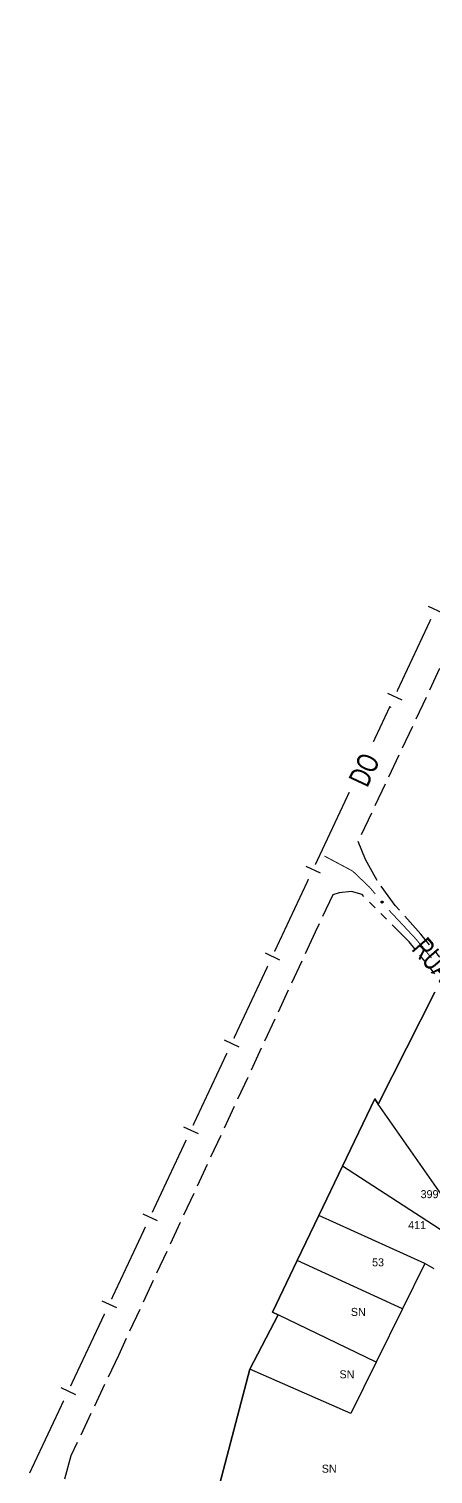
# Model space of a CAD drawing. Extents: x 204614 to 205597, y 4873311 to 4874446.
# Drawn here: x 204807.6 to 204883.3, y 4874033.4 to 4874304.4 of the extents above; entities that cross this region are included whole.
import ezdxf
from ezdxf.enums import TextEntityAlignment as Align

# ---------------------------------------------------------------- set-up
doc = ezdxf.new("R2010")
doc.units = 0
doc.header["$LTSCALE"] = 1.5
doc.header["$MEASUREMENT"] = 0
doc.linetypes.add('TRACO_11', pattern=[8, 3, -1, 3, -1])
doc.linetypes.add('TRACO_25', pattern=[8, 3, -1, 1, -1, 1, -1])
for name, color, linetype in [('CD_MALHA_LOTES', 7, 'CONTINUOUS'), ('LM-LIM-SETORES-BAIRROS', 250, 'CONTINUOUS'), ('RU-QUADRA', 210, 'CONTINUOUS'), ('SV-EIXO-RUA-N-PAV', 6, 'CONTINUOUS'), ('SV-RUA-NAO-PAV', 7, 'CONTINUOUS'), ('SV-RUA-PAVIM', 7, 'CONTINUOUS'), ('SV-TXT-RUA-N-PAV', 7, 'CONTINUOUS'), ('SV-TXT-RUA-PAV', 7, 'CONTINUOUS'), ('Th_NmrPort', 1, 'CONTINUOUS')]:
    doc.layers.add(name, color=color, linetype=linetype)
doc.styles.add('ARIAL', font='ARIAL.SHX')

msp = doc.modelspace()

# ---------------------------------------------------------------- linework, layer by layer
at = {"layer": 'CD_MALHA_LOTES', "linetype": 'Continuous', "flags": 128}
for points in [[(204873.012204, 4874102.808242), (204883.611389, 4874123.821125)], [(204866.338524, 4874091.196894), (204872.376253, 4874103.815164)], [(204872.376253, 4874103.815164), (204873.012204, 4874102.808242)], [(204889.626028, 4874079.042754), (204873.012204, 4874102.808242)], [(204861.913507, 4874081.949037), (204866.338524, 4874091.196894)], [(204888.012936, 4874077.127207), (204866.338524, 4874091.196894)], [(204857.8523, 4874073.461509), (204861.913507, 4874081.949037)], [(204881.736998, 4874072.943248), (204861.913507, 4874081.949037)], [(204853.218227, 4874063.776745), (204857.8523, 4874073.461509)], [(204877.548119, 4874064.428151), (204857.8523, 4874073.461509)], [(204881.736998, 4874072.943248), (204877.548119, 4874064.428151)], [(204883.487475, 4874071.90379), (204881.736998, 4874072.943248)], [(204848.978553, 4874053.098066), (204854.278146, 4874063.299781)], [(204854.278146, 4874063.299781), (204853.218227, 4874063.776745)], [(204872.632406, 4874054.435553), (204854.278146, 4874063.299781)], [(204877.548119, 4874064.428151), (204872.632406, 4874054.435553)], [(204872.632406, 4874054.435553), (204867.89969, 4874044.814949)], [(204841.029165, 4874022.837394), (204848.978553, 4874053.098066)], [(204867.89969, 4874044.814949), (204848.978553, 4874053.098066)]]:
    msp.add_lwpolyline(points, dxfattribs=at)
at = {"layer": 'LM-LIM-SETORES-BAIRROS'}
for points in [[(204882.357428, 4874196.176658), (204885.074667, 4874194.905197)], [(204874.728661, 4874179.873226), (204877.4459, 4874178.601765)], [(204859.465405, 4874147.451506), (204862.18234, 4874146.179396)], [(204851.832744, 4874131.149896), (204854.549679, 4874129.877786)], [(204844.200083, 4874114.848286), (204846.917018, 4874113.576176)], [(204836.567422, 4874098.546676), (204839.284357, 4874097.274566)], [(204828.934761, 4874082.245066), (204831.651696, 4874080.972956)], [(204821.290567, 4874065.951341), (204824.0056, 4874064.675175)], [(204813.633576, 4874049.661145), (204816.348608, 4874048.384979)]]:
    msp.add_lwpolyline(points, dxfattribs=at)
at = {"layer": 'LM-LIM-SETORES-BAIRROS', "const_width": 0.25}
for points in [[(204882.868407, 4874193.729435), (204876.511101, 4874180.143241)], [(204875.23964, 4874177.426003), (204872.272897, 4874171.085779)], [(204872.272897, 4874171.085779), (204872.107982, 4874170.73334)], [(204867.60846, 4874161.305771), (204861.247909, 4874147.721096)], [(204859.975799, 4874145.004161), (204853.615248, 4874131.419486)], [(204852.343138, 4874128.702551), (204845.982587, 4874115.117876)], [(204844.710477, 4874112.400941), (204838.349926, 4874098.816266)], [(204837.077816, 4874096.099331), (204830.717266, 4874082.514656)], [(204829.445155, 4874079.797721), (204826.900935, 4874074.363851)], [(204826.577107, 4874073.672229), (204823.073472, 4874066.218269)], [(204826.900935, 4874074.363851), (204826.577107, 4874073.672229)], [(204821.797306, 4874063.503236), (204815.416481, 4874049.928073)], [(204814.140315, 4874047.21304), (204807.759489, 4874033.637877)]]:
    msp.add_lwpolyline(points, dxfattribs=at)
at = {"layer": 'RU-QUADRA', "linetype": 'Continuous', "flags": 128}
msp.add_lwpolyline([(204883.611389, 4874123.821125), (204873.012204, 4874102.808242), (204872.376253, 4874103.815164), (204866.338524, 4874091.196894), (204861.913507, 4874081.949037), (204857.8523, 4874073.461509), (204853.218227, 4874063.776745), (204854.278146, 4874063.299781), (204848.978553, 4874053.098066), (204841.029165, 4874022.837394), (204839.869276, 4874009.831084), (204838.785245, 4873997.675396), (204837.765186, 4873986.237042), (204836.683499, 4873974.107643), (204885.603364, 4873972.49955)], dxfattribs=at)
at = {"layer": 'SV-EIXO-RUA-N-PAV', "const_width": 0.18}
for points in [[(204875.189223, 4874177.318259), (204875.434643, 4874177.159799)], [(204862.956707, 4874149.318703), (204867.369657, 4874146.967986)], [(204867.369657, 4874146.967986), (204868.234824, 4874146.507123)], [(204868.234824, 4874146.507123), (204871.139657, 4874143.728587)], [(204871.139657, 4874143.728587), (204871.388097, 4874143.490949)], [(204871.388097, 4874143.490949), (204872.45791, 4874142.226624)], [(204875.041679, 4874139.173079), (204875.158315, 4874139.035237)], [(204875.158315, 4874139.035237), (204879.813675, 4874134.052035)], [(204879.813675, 4874134.052035), (204880.025323, 4874133.825482)], [(204880.025323, 4874133.825482), (204882.991827, 4874130.192903)]]:
    msp.add_lwpolyline(points, dxfattribs=at)
at = {"layer": 'SV-EIXO-RUA-N-PAV'}
msp.add_lwpolyline([(204873.74102, 4874140.880641), (204873.789812, 4874140.87727), (204873.831057, 4874140.864396), (204873.862367, 4874140.843757), (204873.885279, 4874140.818305), (204873.905787, 4874140.789625), (204873.920083, 4874140.756149), (204873.92772, 4874140.71548), (204873.924683, 4874140.666511), (204873.908717, 4874140.625126), (204873.890125, 4874140.593347), (204873.864961, 4874140.567928), (204873.836766, 4874140.548472), (204873.801502, 4874140.534772), (204873.760212, 4874140.527435), (204873.711045, 4874140.531681), (204873.670696, 4874140.54458), (204873.640936, 4874140.565338), (204873.615541, 4874140.590799), (204873.594956, 4874140.620329), (204873.581111, 4874140.653271), (204873.573799, 4874140.694857), (204873.578633, 4874140.743328), (204873.591038, 4874140.783719), (204873.611373, 4874140.813763), (204873.637002, 4874140.8382), (204873.665517, 4874140.859118), (204873.69857, 4874140.87489), (204873.74102, 4874140.880641)], close=True, dxfattribs=at)
for points in [[(204873.573799, 4874140.694857), (204873.760212, 4874140.527435)], [(204873.578633, 4874140.743328), (204873.801502, 4874140.534772)], [(204873.579864, 4874140.71715), (204873.7785, 4874140.533097)], [(204873.581111, 4874140.653271), (204873.711045, 4874140.531681)], [(204873.582828, 4874140.671397), (204873.730263, 4874140.53518)], [(204873.585473, 4874140.76122), (204873.815278, 4874140.544555)], [(204873.591038, 4874140.783719), (204873.836766, 4874140.548472)], [(204873.591322, 4874140.633897), (204873.686353, 4874140.542712)], [(204873.60286, 4874140.795594), (204873.848531, 4874140.56018)], [(204873.611373, 4874140.813763), (204873.864961, 4874140.567928)], [(204873.625536, 4874140.823719), (204873.874412, 4874140.580292)], [(204873.637002, 4874140.8382), (204873.890125, 4874140.593347)], [(204873.654543, 4874140.846475), (204873.897569, 4874140.614186)], [(204873.665517, 4874140.859118), (204873.908717, 4874140.625126)], [(204873.684991, 4874140.863302), (204873.914076, 4874140.649602)], [(204873.69857, 4874140.87489), (204873.924683, 4874140.666511)], [(204873.718965, 4874140.875962), (204873.922489, 4874140.69247)], [(204873.74102, 4874140.880641), (204873.92772, 4874140.71548)], [(204873.767522, 4874140.877725), (204873.918803, 4874140.741188)], [(204873.789812, 4874140.87727), (204873.920083, 4874140.756149)], [(204873.813355, 4874140.870033), (204873.906463, 4874140.779008)], [(204873.831057, 4874140.864396), (204873.905787, 4874140.789625)], [(204873.594956, 4874140.620329), (204873.670696, 4874140.54458)]]:
    msp.add_lwpolyline(points, dxfattribs=at)
at = {"layer": 'SV-RUA-NAO-PAV', "linetype": 'TRACO_25'}
for points in [[(204937.959254, 4874298.453241, 10.345905), (204940.35478, 4874301.182806, 10.296433), (204943.709377, 4874303.63294, 10.296433), (204948.066089, 4874304.407846, 10.271697), (204953.575735, 4874301.632308, 10.098543), (204961.365452, 4874294.206159, 10.148016), (204969.156852, 4874281.329402, 9.875917), (204989.626726, 4874241.699139, 9.133831), (205013.532771, 4874183.61668, 9.257512), (205038.255208, 4874123.468562, 9.282248), (205037.877487, 4874121.086848, 9.282248), (204917.311926, 4874087.237211, 10.469586), (204915.588401, 4874089.94248, 10.469586), (204913.629047, 4874093.577598, 10.469586), (204904.87247, 4874105.901712, 10.469586), (204897.946873, 4874114.202605, 10.618004), (204880.985015, 4874134.682349, 10.618004), (204876.202099, 4874140.042519, 11.137465), (204872.795214, 4874144.743183, 11.137465), (204870.634054, 4874148.700705, 11.137465), (204869.253311, 4874152.077195, 11.137465)], [(204902.367467, 4874103.838768, 10.543796), (204878.808353, 4874133.241653, 11.137465), (204869.991558, 4874142.093004, 11.013783), (204868.044728, 4874142.696171, 11.013783), (204865.699739, 4874142.442659, 11.013783), (204864.527107, 4874142.043111, 11.137465)], [(204815.479826, 4874036.851446, 11.681661), (204811.96048, 4874023.657219, 11.533243), (204811.888101, 4874014.781233, 11.112728), (204813.091894, 4874008.705507, 11.112728), (204823.944807, 4873974.326228, 11.1622), (204827.250898, 4873971.675796, 11.186936), (204831.558009, 4873970.900531, 11.186936), (204878.48286, 4873970.948592, 10.420115), (204931.493037, 4873968.996177, 10.469586)]]:
    msp.add_polyline3d(points, dxfattribs=at)
at = {"layer": 'SV-RUA-PAVIM', "linetype": 'TRACO_11'}
for points in [[(204937.959254, 4874298.453241, 10.44485), (204924.288689, 4874270.230025, 10.321169), (204887.079077, 4874189.922623, 11.186936), (204869.253311, 4874152.077195, 11.186936)], [(204864.527107, 4874142.043111, 11.186936), (204861.229752, 4874135.042582, 11.137465), (204824.370415, 4874055.660269, 11.36009), (204815.479826, 4874036.851446, 11.36009)]]:
    msp.add_polyline3d(points, dxfattribs=at)

# ---------------------------------------------------------------- texts
at = {"layer": 'SV-TXT-RUA-N-PAV', "style": 'ARIAL', "width": 0.7}
msp.add_text('RUA', height=4, rotation=311, dxfattribs=at).set_placement((204879.121196, 4874131.781337))
at = {"layer": 'SV-TXT-RUA-PAV', "style": 'ARIAL', "width": 0.7}
msp.add_text('DO', height=4, rotation=65, dxfattribs=at).set_placement((204870.976059, 4874162.014331))
at = {"layer": 'Th_NmrPort', "color": 1}
for s, p in [('399', (204880.954895, 4874085.927088)), ('411', (204878.626423, 4874080.131609)), ('53', (204871.870156, 4874073.147118)), ('SN', (204867.897078, 4874063.852602)), ('SN', (204865.773886, 4874052.153234)), ('SN', (204862.45037, 4874034.458173))]:
    msp.add_text(s, height=1.5, dxfattribs=at).set_placement(p, align=Align.MIDDLE_LEFT)

doc.saveas('drawing.dxf')
